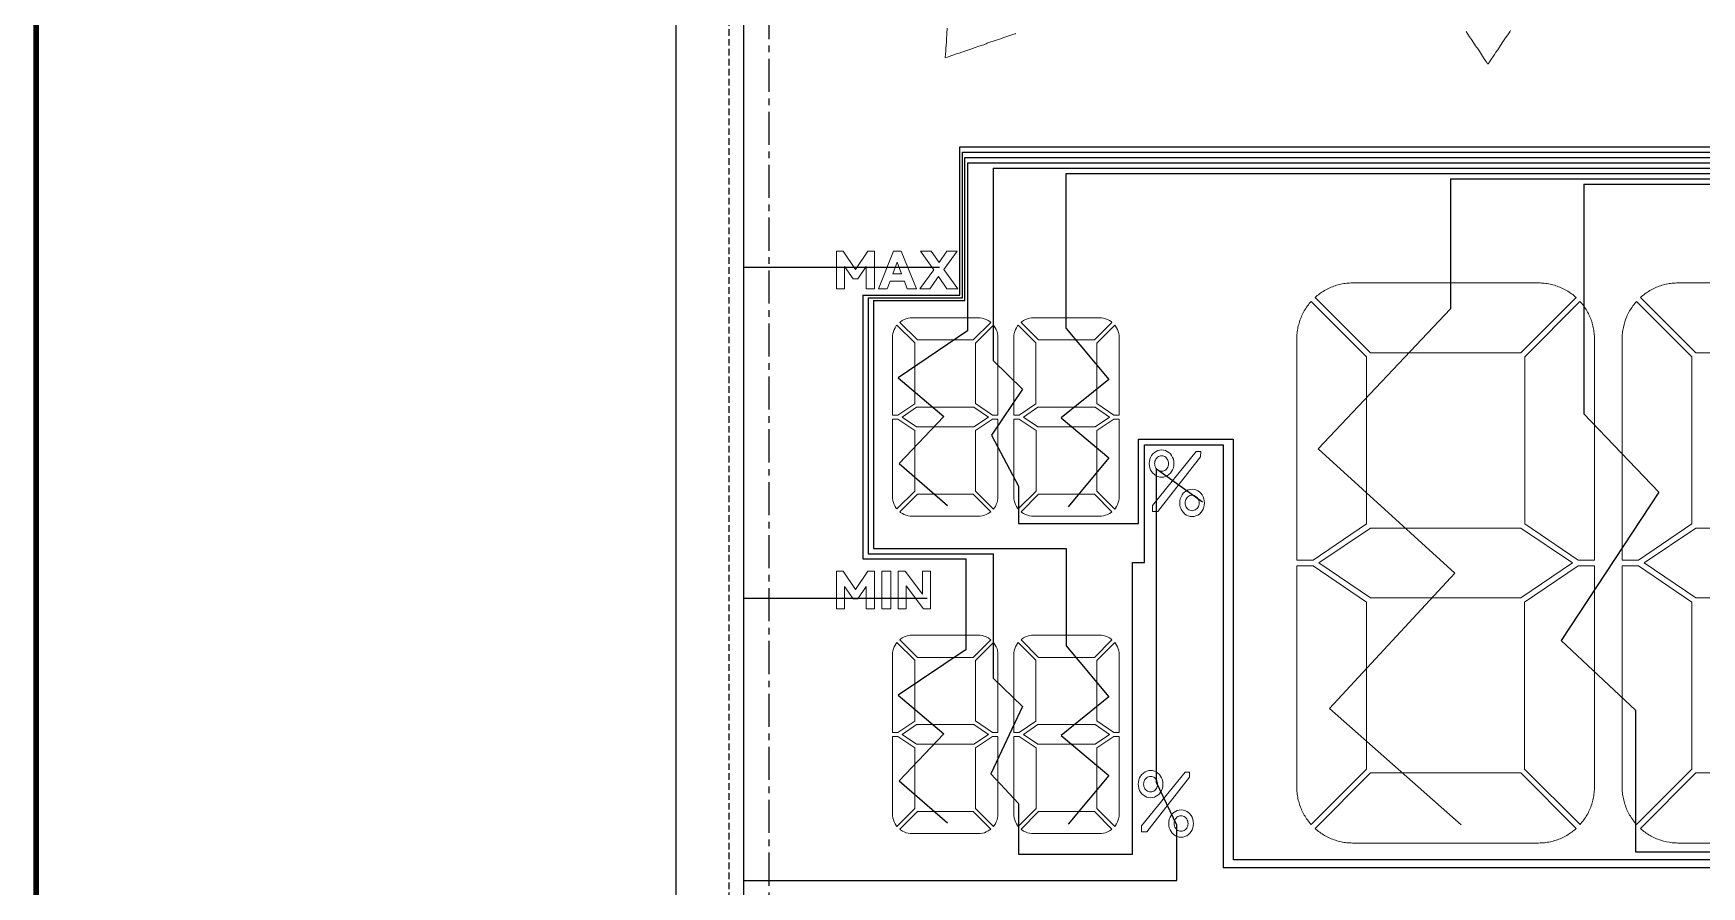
# Model space of a CAD drawing. Header units: millimetres. Extents: x 426 to 1899, y -1707 to -647.
# Drawn here: x 955.2 to 1018.3, y -863.7 to -831.5 of the extents above; entities that cross this region are included whole.
import ezdxf

# ---------------------------------------------------------------- set-up
doc = ezdxf.new("R2010")
doc.units = ezdxf.units.MM
doc.linetypes.add('CENTER', pattern=[2, 1.25, -0.25, 0.25, -0.25])
doc.linetypes.add('HIDDEN', pattern=[0.375, 0.25, -0.125])
doc.layers.add('SEG', color=42, linetype='Continuous')
doc.layers.add('SPEC', color=2, linetype='Continuous')

msp = doc.modelspace()

# ---------------------------------------------------------------- linework, layer by layer
msp.add_lwpolyline([(1040.529, -791.931), (1040.529, -876.931), (979.529, -876.931), (979.529, -791.931)], close=True)
at = {"linetype": 'HIDDEN'}
msp.add_lwpolyline([(981.529, -876.931), (981.529, -791.931)], dxfattribs=at)
at = {"linetype": 'CENTER'}
msp.add_lwpolyline([(1036.029, -793.431), (984.029, -793.431, 0.414214), (983.029, -794.431), (983.029, -874.431, 0.414214), (984.029, -875.431), (1036.029, -875.431, 0.414214), (1037.029, -874.431), (1037.029, -794.431, 0.414214)], format="xyb", close=True, dxfattribs=at)
at = {"lineweight": 9}
for points in [[(992.333, -831.46), (992.342, -831.478), (992.285, -831.493), (991.944, -831.614), (991.744, -831.684), (991.544, -831.753), (991.344, -831.814, 0.01687), (991.196, -831.874), (991.171, -831.884), (991.147, -831.894, -0.01226), (990.961, -831.956), (990.828, -832.002), (990.617, -832.071), (990.427, -832.141), (990.32, -832.176), (990.213, -832.211), (990.123, -832.245), (989.8, -832.355), (989.777, -832.372), (989.708, -832.388), (989.695, -832.373), (989.701, -832.256), (989.708, -832.142), (989.717, -832.028), (989.738, -831.803, 0.014239), (989.744, -831.621), (989.746, -831.55), (989.749, -831.479), (989.765, -831.273)], [(1009.364, -831.397), (1009.499, -831.595), (1009.571, -831.7), (1009.683, -831.875), (1009.723, -831.933), (1009.764, -831.99, -0.013083), (1009.869, -832.139), (1009.988, -832.332), (1010.05, -832.428), (1010.112, -832.523), (1010.145, -832.572), (1010.179, -832.62), (1010.198, -832.624), (1010.243, -832.57), (1010.252, -832.543), (1010.443, -832.26), (1010.494, -832.178), (1010.559, -832.086), (1010.623, -831.994), (1010.732, -831.824), (1010.859, -831.641), (1010.938, -831.524, 0.012358), (1011.048, -831.362)]]:
    msp.add_lwpolyline(points, format="xyb", dxfattribs=at)
for points in [[(986.708, -841.124), (987.024, -841.124), (987.024, -839.699), (986.772, -839.699), (986.307, -840.386), (985.838, -839.699), (985.581, -839.699), (985.581, -841.124), (985.892, -841.124), (985.892, -840.275), (986.217, -840.738), (986.387, -840.738), (986.708, -840.279)], [(988.258, -841.124), (988.608, -841.124), (988.03, -839.699), (987.736, -839.699), (987.173, -841.124), (987.504, -841.124), (987.61, -840.836), (988.149, -840.836)], [(989.758, -839.699), (989.46, -840.127), (989.166, -839.699), (988.759, -839.699), (989.258, -840.398), (988.734, -841.124), (989.116, -841.124), (989.439, -840.661), (989.756, -841.124), (990.167, -841.124), (989.643, -840.39), (990.142, -839.699)], [(987.713, -840.557), (987.874, -840.114), (988.044, -840.557)], [(987.7, -845.894), (987.905, -845.894), (988.539, -845.464), (988.539, -843.168), (987.869, -842.494), (987.843, -842.526), (987.8, -842.592), (987.764, -842.663), (987.736, -842.737), (987.716, -842.813), (987.703, -842.891), (987.7, -842.969)], [(990.746, -843.054), (988.638, -843.054), (987.975, -842.388), (988.004, -842.364), (988.07, -842.32), (988.14, -842.284), (988.214, -842.256), (988.29, -842.235), (988.368, -842.222), (988.446, -842.218), (990.937, -842.218), (991.013, -842.222), (991.091, -842.234), (991.167, -842.255), (991.24, -842.283), (991.311, -842.319), (991.377, -842.362), (991.409, -842.388)], [(990.838, -845.46), (991.478, -845.894), (991.684, -845.894), (991.684, -842.969), (991.68, -842.891), (991.668, -842.813), (991.647, -842.736), (991.619, -842.663), (991.583, -842.593), (991.54, -842.527), (991.514, -842.495), (990.838, -843.174)], [(992.28, -845.894), (992.486, -845.894), (993.119, -845.464), (993.119, -843.168), (992.449, -842.494), (992.423, -842.526), (992.38, -842.592), (992.344, -842.663), (992.316, -842.737), (992.296, -842.813), (992.284, -842.891), (992.28, -842.969)], [(995.326, -843.054), (993.218, -843.054), (992.555, -842.388), (992.584, -842.364), (992.65, -842.32), (992.72, -842.284), (992.794, -842.256), (992.87, -842.235), (992.948, -842.222), (993.027, -842.218), (995.517, -842.218), (995.593, -842.222), (995.671, -842.234), (995.747, -842.255), (995.821, -842.283), (995.891, -842.319), (995.957, -842.362), (995.989, -842.388)], [(995.419, -845.46), (996.058, -845.894), (996.264, -845.894), (996.264, -842.969), (996.26, -842.891), (996.248, -842.813), (996.228, -842.736), (996.199, -842.663), (996.164, -842.593), (996.121, -842.527), (996.095, -842.495), (995.419, -843.174)], [(990.775, -846.339), (988.608, -846.339), (988.062, -845.969), (988.609, -845.598), (990.775, -845.598), (991.322, -845.969)], [(995.356, -846.339), (993.189, -846.339), (992.642, -845.969), (993.189, -845.598), (995.355, -845.598), (995.902, -845.969)], [(987.699, -846.044), (987.699, -848.968), (987.704, -849.046), (987.716, -849.124), (987.736, -849.2), (987.764, -849.274), (987.8, -849.344), (987.843, -849.41), (987.869, -849.442), (988.539, -848.769), (988.539, -846.473), (987.905, -846.044)], [(990.838, -846.477), (990.838, -848.764), (991.515, -849.443), (991.541, -849.41), (991.584, -849.344), (991.619, -849.274), (991.648, -849.2), (991.668, -849.124), (991.68, -849.046), (991.684, -848.968), (991.684, -846.044), (991.478, -846.044)], [(992.28, -846.044), (992.28, -848.968), (992.284, -849.046), (992.296, -849.124), (992.316, -849.2), (992.345, -849.274), (992.38, -849.344), (992.423, -849.41), (992.449, -849.442), (993.12, -848.769), (993.12, -846.473), (992.486, -846.044)], [(995.419, -846.477), (995.419, -848.764), (996.095, -849.443), (996.121, -849.41), (996.164, -849.344), (996.2, -849.274), (996.228, -849.2), (996.248, -849.124), (996.26, -849.046), (996.264, -848.968), (996.264, -846.044), (996.059, -846.044)], [(998.282, -847.491), (998.31, -847.565), (998.327, -847.644), (998.332, -847.725), (998.327, -847.806), (998.31, -847.885), (998.282, -847.96), (998.243, -848.029), (998.196, -848.091), (998.14, -848.144), (998.078, -848.186), (998.01, -848.217), (997.939, -848.236), (997.866, -848.243), (997.793, -848.236), (997.722, -848.217), (997.654, -848.186), (997.592, -848.144), (997.536, -848.091), (997.488, -848.029), (997.45, -847.96), (997.422, -847.885), (997.405, -847.806), (997.4, -847.725), (997.405, -847.644), (997.422, -847.565), (997.45, -847.491), (997.488, -847.421), (997.536, -847.36), (997.592, -847.307), (997.654, -847.264), (997.722, -847.233), (997.793, -847.214), (997.866, -847.208), (997.939, -847.214), (998.01, -847.233), (998.078, -847.264), (998.14, -847.307), (998.196, -847.36), (998.243, -847.421)], [(999.168, -847.266), (997.525, -849.306), (997.525, -849.535), (997.72, -849.535), (999.338, -847.468), (999.34, -847.266)], [(997.746, -847.464), (997.71, -847.489), (997.679, -847.518), (997.652, -847.553), (997.63, -847.593), (997.614, -847.635), (997.605, -847.68), (997.601, -847.726), (997.605, -847.772), (997.614, -847.817), (997.63, -847.859), (997.652, -847.898), (997.679, -847.933), (997.71, -847.963), (997.746, -847.987), (997.784, -848.005), (997.824, -848.015), (997.866, -848.019), (997.907, -848.015), (997.948, -848.005), (997.986, -847.987), (998.021, -847.963), (998.053, -847.933), (998.08, -847.898), (998.102, -847.859), (998.117, -847.817), (998.127, -847.772), (998.131, -847.726), (998.127, -847.68), (998.117, -847.635), (998.102, -847.593), (998.08, -847.553), (998.053, -847.518), (998.021, -847.489), (997.986, -847.464), (997.948, -847.447), (997.907, -847.436), (997.866, -847.433), (997.824, -847.436), (997.784, -847.447)], [(998.6, -848.979), (998.571, -849.054), (998.555, -849.133), (998.549, -849.214), (998.555, -849.295), (998.571, -849.374), (998.6, -849.448), (998.638, -849.518), (998.686, -849.58), (998.742, -849.632), (998.804, -849.674), (998.872, -849.705), (998.943, -849.724), (999.016, -849.731), (999.089, -849.724), (999.161, -849.705), (999.229, -849.674), (999.291, -849.632), (999.347, -849.579), (999.395, -849.518), (999.433, -849.448), (999.461, -849.374), (999.478, -849.295), (999.484, -849.214), (999.478, -849.133), (999.461, -849.054), (999.433, -848.979), (999.395, -848.911), (999.347, -848.849), (999.291, -848.796), (999.229, -848.754), (999.161, -848.723), (999.089, -848.704), (999.016, -848.697), (998.943, -848.704), (998.872, -848.723), (998.804, -848.754), (998.742, -848.796), (998.685, -848.849), (998.638, -848.911)], [(990.937, -849.719), (988.446, -849.719), (988.371, -849.715), (988.293, -849.703), (988.217, -849.682), (988.143, -849.654), (988.073, -849.618), (988.007, -849.575), (987.974, -849.549), (988.638, -848.883), (990.745, -848.883), (991.409, -849.549), (991.379, -849.573), (991.313, -849.617), (991.243, -849.653), (991.17, -849.681), (991.093, -849.702), (991.016, -849.715)], [(995.517, -849.719), (993.026, -849.719), (992.951, -849.715), (992.873, -849.703), (992.797, -849.682), (992.723, -849.654), (992.653, -849.618), (992.587, -849.575), (992.555, -849.549), (993.218, -848.883), (995.325, -848.883), (995.989, -849.549), (995.959, -849.573), (995.894, -849.617), (995.824, -849.653), (995.75, -849.681), (995.674, -849.702), (995.596, -849.715)], [(998.755, -849.26), (998.764, -849.304), (998.78, -849.347), (998.802, -849.386), (998.829, -849.421), (998.86, -849.45), (998.896, -849.475), (998.934, -849.492), (998.975, -849.503), (999.016, -849.506), (999.058, -849.503), (999.098, -849.492), (999.136, -849.475), (999.172, -849.451), (999.204, -849.421), (999.23, -849.386), (999.252, -849.347), (999.268, -849.305), (999.278, -849.26), (999.281, -849.214), (999.278, -849.169), (999.268, -849.124), (999.252, -849.082), (999.231, -849.043), (999.204, -849.008), (999.172, -848.978), (999.137, -848.954), (999.099, -848.937), (999.058, -848.926), (999.017, -848.922), (998.975, -848.926), (998.934, -848.936), (998.896, -848.954), (998.861, -848.978), (998.829, -849.008), (998.802, -849.042), (998.78, -849.082), (998.764, -849.124), (998.755, -849.169), (998.751, -849.214)], [(1011.429, -850.161), (1005.754, -850.161), (1003.805, -851.483), (1005.754, -852.806), (1011.429, -852.806), (1013.38, -851.483)], [(1018.045, -850.161), (1016.096, -851.483), (1018.045, -852.806), (1023.72, -852.806), (1025.671, -851.483), (1023.72, -850.161)], [(986.307, -852.48), (985.837, -851.792), (985.58, -851.792), (985.58, -853.217), (985.892, -853.217), (985.892, -852.369), (986.217, -852.832), (986.386, -852.832), (986.708, -852.373), (986.708, -853.217), (987.023, -853.217), (987.023, -851.792), (986.772, -851.792)], [(987.634, -851.792), (987.301, -851.792), (987.301, -853.217), (987.634, -853.217)], [(988.828, -852.657), (988.181, -851.792), (987.915, -851.792), (987.915, -853.217), (988.218, -853.217), (988.218, -852.351), (988.865, -853.217), (989.132, -853.217), (989.132, -851.792), (988.828, -851.792)], [(990.746, -855.049), (988.638, -855.049), (987.975, -854.382), (988.004, -854.358), (988.07, -854.315), (988.14, -854.279), (988.214, -854.25), (988.29, -854.229), (988.368, -854.217), (988.446, -854.212), (990.937, -854.212), (991.013, -854.216), (991.091, -854.229), (991.167, -854.249), (991.24, -854.277), (991.311, -854.313), (991.377, -854.356), (991.409, -854.383)], [(995.326, -855.049), (993.218, -855.049), (992.555, -854.382), (992.584, -854.358), (992.65, -854.315), (992.72, -854.279), (992.794, -854.25), (992.87, -854.229), (992.948, -854.217), (993.027, -854.212), (995.517, -854.212), (995.593, -854.216), (995.671, -854.229), (995.747, -854.249), (995.821, -854.277), (995.891, -854.313), (995.957, -854.356), (995.989, -854.383)], [(987.7, -857.888), (987.905, -857.888), (988.539, -857.458), (988.539, -855.162), (987.869, -854.489), (987.843, -854.521), (987.8, -854.587), (987.764, -854.657), (987.736, -854.731), (987.716, -854.807), (987.703, -854.885), (987.7, -854.963)], [(990.838, -857.454), (991.478, -857.888), (991.684, -857.888), (991.684, -854.963), (991.68, -854.885), (991.668, -854.807), (991.647, -854.731), (991.619, -854.657), (991.583, -854.587), (991.54, -854.521), (991.514, -854.489), (990.838, -855.168)], [(992.28, -857.888), (992.486, -857.888), (993.119, -857.458), (993.119, -855.162), (992.449, -854.489), (992.423, -854.521), (992.38, -854.587), (992.344, -854.657), (992.316, -854.731), (992.296, -854.807), (992.284, -854.885), (992.28, -854.963)], [(995.419, -857.454), (996.058, -857.888), (996.264, -857.888), (996.264, -854.963), (996.26, -854.885), (996.248, -854.807), (996.228, -854.731), (996.199, -854.657), (996.164, -854.587), (996.121, -854.521), (996.095, -854.489), (995.419, -855.168)], [(990.775, -858.333), (988.608, -858.333), (988.062, -857.963), (988.609, -857.592), (990.775, -857.592), (991.322, -857.963)], [(995.356, -858.333), (993.189, -858.333), (992.642, -857.963), (993.189, -857.592), (995.355, -857.592), (995.902, -857.963)], [(987.699, -858.038), (987.699, -860.963), (987.704, -861.04), (987.716, -861.118), (987.736, -861.194), (987.764, -861.268), (987.8, -861.339), (987.843, -861.405), (987.869, -861.437), (988.539, -860.764), (988.539, -858.468), (987.905, -858.038)], [(990.838, -858.472), (990.838, -860.758), (991.515, -861.437), (991.541, -861.405), (991.584, -861.339), (991.619, -861.268), (991.648, -861.195), (991.668, -861.118), (991.68, -861.04), (991.684, -860.963), (991.684, -858.038), (991.478, -858.038)], [(992.28, -858.038), (992.28, -860.963), (992.284, -861.04), (992.296, -861.118), (992.316, -861.194), (992.345, -861.268), (992.38, -861.339), (992.423, -861.405), (992.449, -861.437), (993.12, -860.764), (993.12, -858.468), (992.486, -858.038)], [(995.419, -858.472), (995.419, -860.758), (996.095, -861.437), (996.121, -861.405), (996.164, -861.339), (996.2, -861.268), (996.228, -861.195), (996.248, -861.118), (996.26, -861.04), (996.264, -860.963), (996.264, -858.038), (996.059, -858.038)], [(997.306, -859.35), (997.238, -859.381), (997.175, -859.423), (997.12, -859.476), (997.072, -859.538), (997.034, -859.607), (997.006, -859.682), (996.989, -859.761), (996.983, -859.842), (996.989, -859.923), (997.006, -860.002), (997.034, -860.076), (997.072, -860.146), (997.12, -860.207), (997.175, -860.26), (997.238, -860.302), (997.306, -860.333), (997.376, -860.352), (997.449, -860.359), (997.522, -860.352), (997.594, -860.333), (997.661, -860.302), (997.724, -860.26), (997.779, -860.207), (997.827, -860.146), (997.865, -860.076), (997.893, -860.002), (997.91, -859.923), (997.916, -859.842), (997.91, -859.761), (997.893, -859.682), (997.865, -859.607), (997.827, -859.538), (997.779, -859.476), (997.724, -859.423), (997.661, -859.381), (997.594, -859.35), (997.522, -859.331), (997.449, -859.325), (997.376, -859.331)], [(998.75, -859.383), (997.109, -861.422), (997.109, -861.65), (997.304, -861.65), (998.921, -859.584), (998.922, -859.383)], [(997.329, -859.581), (997.294, -859.606), (997.262, -859.635), (997.236, -859.67), (997.214, -859.709), (997.198, -859.752), (997.188, -859.796), (997.185, -859.842), (997.188, -859.888), (997.198, -859.933), (997.214, -859.975), (997.236, -860.014), (997.262, -860.049), (997.294, -860.079), (997.329, -860.103), (997.368, -860.121), (997.408, -860.132), (997.449, -860.135), (997.491, -860.132), (997.531, -860.121), (997.569, -860.103), (997.605, -860.079), (997.636, -860.049), (997.663, -860.014), (997.685, -859.975), (997.701, -859.933), (997.71, -859.888), (997.714, -859.842), (997.71, -859.796), (997.701, -859.752), (997.685, -859.709), (997.663, -859.67), (997.636, -859.635), (997.605, -859.606), (997.569, -859.581), (997.531, -859.564), (997.491, -859.553), (997.449, -859.549), (997.408, -859.553), (997.368, -859.564)], [(990.937, -861.713), (988.446, -861.713), (988.371, -861.709), (988.293, -861.697), (988.217, -861.677), (988.143, -861.648), (988.073, -861.613), (988.007, -861.569), (987.974, -861.543), (988.638, -860.877), (990.745, -860.877), (991.409, -861.543), (991.379, -861.568), (991.313, -861.611), (991.243, -861.647), (991.17, -861.676), (991.093, -861.697), (991.016, -861.709)], [(995.517, -861.713), (993.026, -861.713), (992.951, -861.709), (992.873, -861.697), (992.797, -861.677), (992.723, -861.648), (992.653, -861.613), (992.587, -861.569), (992.555, -861.543), (993.218, -860.877), (995.325, -860.877), (995.989, -861.543), (995.959, -861.568), (995.894, -861.611), (995.824, -861.647), (995.75, -861.676), (995.674, -861.697), (995.596, -861.709)], [(998.977, -861.026), (999.016, -861.095), (999.044, -861.17), (999.061, -861.249), (999.067, -861.33), (999.061, -861.411), (999.044, -861.489), (999.016, -861.564), (998.978, -861.633), (998.93, -861.695), (998.874, -861.747), (998.812, -861.79), (998.744, -861.821), (998.673, -861.84), (998.599, -861.846), (998.526, -861.84), (998.455, -861.821), (998.387, -861.79), (998.324, -861.748), (998.269, -861.695), (998.221, -861.633), (998.183, -861.564), (998.155, -861.489), (998.138, -861.411), (998.132, -861.33), (998.138, -861.249), (998.155, -861.17), (998.183, -861.095), (998.221, -861.026), (998.269, -860.964), (998.324, -860.912), (998.387, -860.87), (998.455, -860.839), (998.526, -860.82), (998.599, -860.813), (998.673, -860.82), (998.744, -860.839), (998.812, -860.87), (998.874, -860.912), (998.93, -860.964)], [(998.599, -861.622), (998.558, -861.618), (998.517, -861.608), (998.479, -861.59), (998.444, -861.566), (998.412, -861.536), (998.385, -861.501), (998.363, -861.463), (998.347, -861.42), (998.338, -861.375), (998.335, -861.33), (998.338, -861.284), (998.348, -861.24), (998.363, -861.198), (998.385, -861.158), (998.413, -861.124), (998.444, -861.094), (998.479, -861.07), (998.518, -861.052), (998.558, -861.042), (998.599, -861.038), (998.641, -861.042), (998.681, -861.052), (998.72, -861.07), (998.755, -861.094), (998.786, -861.124), (998.814, -861.158), (998.835, -861.198), (998.851, -861.24), (998.861, -861.285), (998.864, -861.33), (998.861, -861.376), (998.851, -861.42), (998.835, -861.463), (998.813, -861.502), (998.786, -861.536), (998.755, -861.566), (998.719, -861.59), (998.681, -861.608), (998.64, -861.618)]]:
    msp.add_lwpolyline(points, close=True, dxfattribs=at)
for points in [[(1012.106, -840.899), (1005.078, -840.899, 0.027043), (1004.856, -840.911, 0.02569), (1004.636, -840.946, 0.025883), (1004.421, -841.005, 0.025378), (1004.214, -841.086, 0.02692), (1004.016, -841.188, 0.026894), (1003.83, -841.311, 0.023453), (1003.663, -841.447), (1005.755, -843.546), (1011.43, -843.546), (1013.52, -841.447, 0.025285), (1013.348, -841.306, 0.025796), (1013.161, -841.184, 0.025715), (1012.963, -841.083, 0.027232), (1012.755, -841.003, 0.027355), (1012.54, -840.945, 0.026162), (1012.32, -840.91, 0.026007)], [(1018.046, -843.546), (1015.954, -841.447, -0.023448), (1016.121, -841.311, -0.026894), (1016.307, -841.188, -0.026903), (1016.505, -841.086, -0.025381), (1016.712, -841.005, -0.025883), (1016.927, -840.946, -0.025686), (1017.147, -840.911, -0.027041), (1017.369, -840.899), (1024.397, -840.899, -0.026007), (1024.611, -840.91, -0.026162), (1024.831, -840.945, -0.027355), (1025.046, -841.003, -0.027232), (1025.254, -841.083, -0.025715), (1025.452, -841.184, -0.025796), (1025.639, -841.306, -0.025285), (1025.811, -841.447), (1023.721, -843.546)], [(1002.97, -851.378), (1003.583, -851.378), (1005.605, -850.006), (1005.605, -843.696), (1003.515, -841.596, 0.026749), (1003.375, -841.769, 0.027226), (1003.253, -841.956, 0.026495), (1003.152, -842.155, 0.026396), (1003.073, -842.363, 0.027146), (1003.016, -842.578, 0.026635), (1002.981, -842.798, 0.025324), (1002.97, -843.017)], [(1014.214, -851.378), (1013.6, -851.378), (1011.579, -850.006), (1011.579, -843.696), (1013.668, -841.596, -0.026097), (1013.809, -841.769, -0.027338), (1013.93, -841.956, -0.026695), (1014.031, -842.154, -0.026129), (1014.111, -842.362, -0.025862), (1014.168, -842.577, -0.025449), (1014.203, -842.797, -0.025455), (1014.214, -843.017)], [(1015.261, -851.378), (1015.874, -851.378), (1017.896, -850.006), (1017.896, -843.696), (1015.806, -841.596, 0.026754), (1015.666, -841.769, 0.027264), (1015.544, -841.956, 0.0257), (1015.443, -842.155, 0.053033), (1015.307, -842.578, 0.026602), (1015.272, -842.798, 0.025331), (1015.261, -843.017)], [(1002.97, -851.59), (1002.97, -859.949, 0.025176), (1002.981, -860.167, 0.025437), (1003.016, -860.387, 0.02596), (1003.073, -860.602, 0.05203), (1003.253, -861.009, 0.025206), (1003.374, -861.196, 0.02621), (1003.514, -861.369), (1005.605, -859.27), (1005.605, -852.96), (1003.583, -851.59)], [(1011.578, -852.96), (1011.578, -859.27), (1013.669, -861.369, 0.027763), (1013.809, -861.196, 0.027313), (1013.931, -861.009, 0.026502), (1014.031, -860.811, 0.051522), (1014.168, -860.387, 0.026215), (1014.202, -860.167, 0.026815), (1014.214, -859.949), (1014.214, -851.589), (1013.6, -851.589)], [(1015.261, -851.59), (1015.261, -859.949, 0.025204), (1015.272, -860.167, 0.025482), (1015.307, -860.387, 0.02596), (1015.364, -860.602, 0.025669), (1015.443, -860.81, 0.026688), (1015.544, -861.009, 0.025178), (1015.665, -861.196, 0.026178), (1015.805, -861.369), (1017.896, -859.27), (1017.896, -852.96), (1015.874, -851.59)], [(1011.43, -859.419), (1005.755, -859.419), (1003.663, -861.519, 0.02636), (1003.836, -861.66, 0.02571), (1004.022, -861.782, 0.025351), (1004.221, -861.884, 0.026863), (1004.429, -861.963, 0.02712), (1004.644, -862.021, 0.026713), (1004.864, -862.055, 0.024759), (1005.078, -862.066), (1012.106, -862.066, 0.02617), (1012.328, -862.054, 0.026574), (1012.548, -862.019, 0.026713), (1012.763, -861.96, 0.028221), (1012.97, -861.88, 0.026758), (1013.168, -861.778, 0.024995), (1013.354, -861.655, 0.025684), (1013.52, -861.519)], [(1017.369, -862.066, -0.024668), (1017.155, -862.055, -0.052549), (1016.719, -861.963, -0.026863), (1016.512, -861.884, -0.025976), (1016.314, -861.782, -0.026246), (1016.127, -861.66, -0.025381), (1015.954, -861.519), (1018.046, -859.419), (1023.721, -859.419), (1025.811, -861.519, -0.025684), (1025.645, -861.655, -0.024995), (1025.459, -861.778, -0.026758), (1025.261, -861.88, -0.028221), (1025.053, -861.96, -0.026713), (1024.839, -862.019, -0.026574), (1024.619, -862.054, -0.02617), (1024.397, -862.066)]]:
    msp.add_lwpolyline(points, format="xyb", close=True, dxfattribs=at)
at = {"layer": 'SEG'}
for p, q in [((982.076, -816.267), (982.076, -868.549)), ((990.238, -835.76), (1035.051, -835.76)), ((990.238, -841.361), (990.238, -835.76)), ((990.338, -835.96), (1035.144, -835.96)), ((990.338, -841.461), (990.338, -835.96)), ((990.438, -836.16), (1035.237, -836.16)), ((990.438, -841.561), (990.438, -836.16)), ((990.538, -836.36), (1035.33, -836.36)), ((990.538, -836.36), (990.538, -842.712)), ((991.507, -836.56), (991.507, -843.835)), ((991.507, -836.56), (1035.423, -836.56)), ((994.258, -842.625), (994.258, -836.76)), ((994.258, -836.76), (1035.517, -836.76)), ((1008.772, -836.96), (1008.772, -841.883)), ((1008.772, -836.96), (1035.61, -836.96)), ((1013.808, -837.16), (1013.808, -845.845)), ((1013.808, -837.16), (1035.703, -837.16)), ((982.076, -840.307), (989.48, -840.307)), ((986.579, -841.361), (990.238, -841.361)), ((986.579, -841.361), (986.579, -851.332)), ((986.779, -841.461), (990.338, -841.461)), ((986.779, -841.461), (986.779, -851.132)), ((986.979, -841.561), (990.438, -841.561)), ((986.979, -841.561), (986.979, -850.932)), ((1008.772, -841.883), (1003.783, -847.169)), ((990.538, -842.712), (987.919, -844.486)), ((994.258, -842.625), (995.874, -844.543)), ((991.507, -843.835), (992.613, -844.915)), ((987.919, -844.486), (989.635, -845.951)), ((992.613, -844.915), (991.445, -846.652)), ((995.874, -844.543), (994.065, -846.003)), ((989.635, -845.951), (987.955, -847.717)), ((994.065, -846.003), (995.868, -847.515)), ((1013.808, -845.845), (1016.65, -848.812)), ((991.445, -846.652), (992.454, -848.575)), ((996.991, -849.99), (996.991, -846.8)), ((996.991, -846.8), (1000.569, -846.8)), ((1000.569, -846.8), (1000.569, -862.705)), ((995.868, -847.515), (994.333, -849.357)), ((997.224, -851.462), (997.224, -847.022)), ((997.224, -847.022), (1000.189, -847.022)), ((1000.189, -847.022), (1000.189, -863.005)), ((1003.783, -847.169), (1008.946, -851.871)), ((987.955, -847.717), (989.779, -849.312)), ((997.675, -859.779), (997.675, -847.925)), ((997.675, -847.925), (999.415, -849.166)), ((992.454, -848.575), (992.454, -849.99)), ((1016.65, -848.812), (1012.951, -854.415)), ((992.454, -849.99), (996.991, -849.99)), ((986.779, -851.132), (991.507, -851.132)), ((986.979, -850.932), (994.258, -850.932)), ((991.507, -851.132), (991.507, -855.83)), ((994.258, -850.932), (994.258, -854.619)), ((986.579, -851.332), (990.476, -851.332)), ((990.476, -854.748), (990.476, -851.332)), ((996.767, -862.484), (996.767, -851.462)), ((996.767, -851.462), (997.224, -851.462)), ((1008.946, -851.871), (1004.212, -856.984)), ((982.076, -852.81), (989.01, -852.81)), ((1012.951, -854.415), (1015.759, -857.045)), ((990.476, -854.748), (987.919, -856.48)), ((994.258, -854.619), (995.874, -856.538)), ((991.507, -855.83), (992.613, -856.909)), ((987.919, -856.48), (989.635, -857.945)), ((992.613, -856.909), (991.414, -859.452)), ((995.874, -856.538), (994.065, -857.997)), ((1004.212, -856.984), (1009.179, -861.375)), ((1015.759, -857.045), (1015.759, -862.405)), ((989.635, -857.945), (987.955, -859.712)), ((994.065, -857.997), (995.868, -859.51)), ((991.414, -859.452), (992.454, -860.569)), ((995.868, -859.51), (994.333, -861.351)), ((987.955, -859.712), (989.779, -861.307)), ((998.44, -861.396), (997.675, -859.779)), ((992.454, -860.569), (992.454, -862.484)), ((998.44, -863.483), (998.44, -861.396)), ((992.454, -862.484), (996.767, -862.484)), ((1015.759, -862.405), (1027.736, -862.405)), ((1028.336, -863.005), (1000.189, -863.005)), ((1028.036, -862.705), (1000.569, -862.705)), ((982.076, -863.483), (998.44, -863.483))]:
    msp.add_line(p, q, dxfattribs=at)
at = {"layer": 'SPEC', "lineweight": 30, "const_width": 0.209}
msp.add_lwpolyline([(955.352, -923.992), (955.352, -767.419), (1165.528, -767.419), (1165.528, -923.992)], close=True, dxfattribs=at)

doc.saveas('drawing.dxf')
